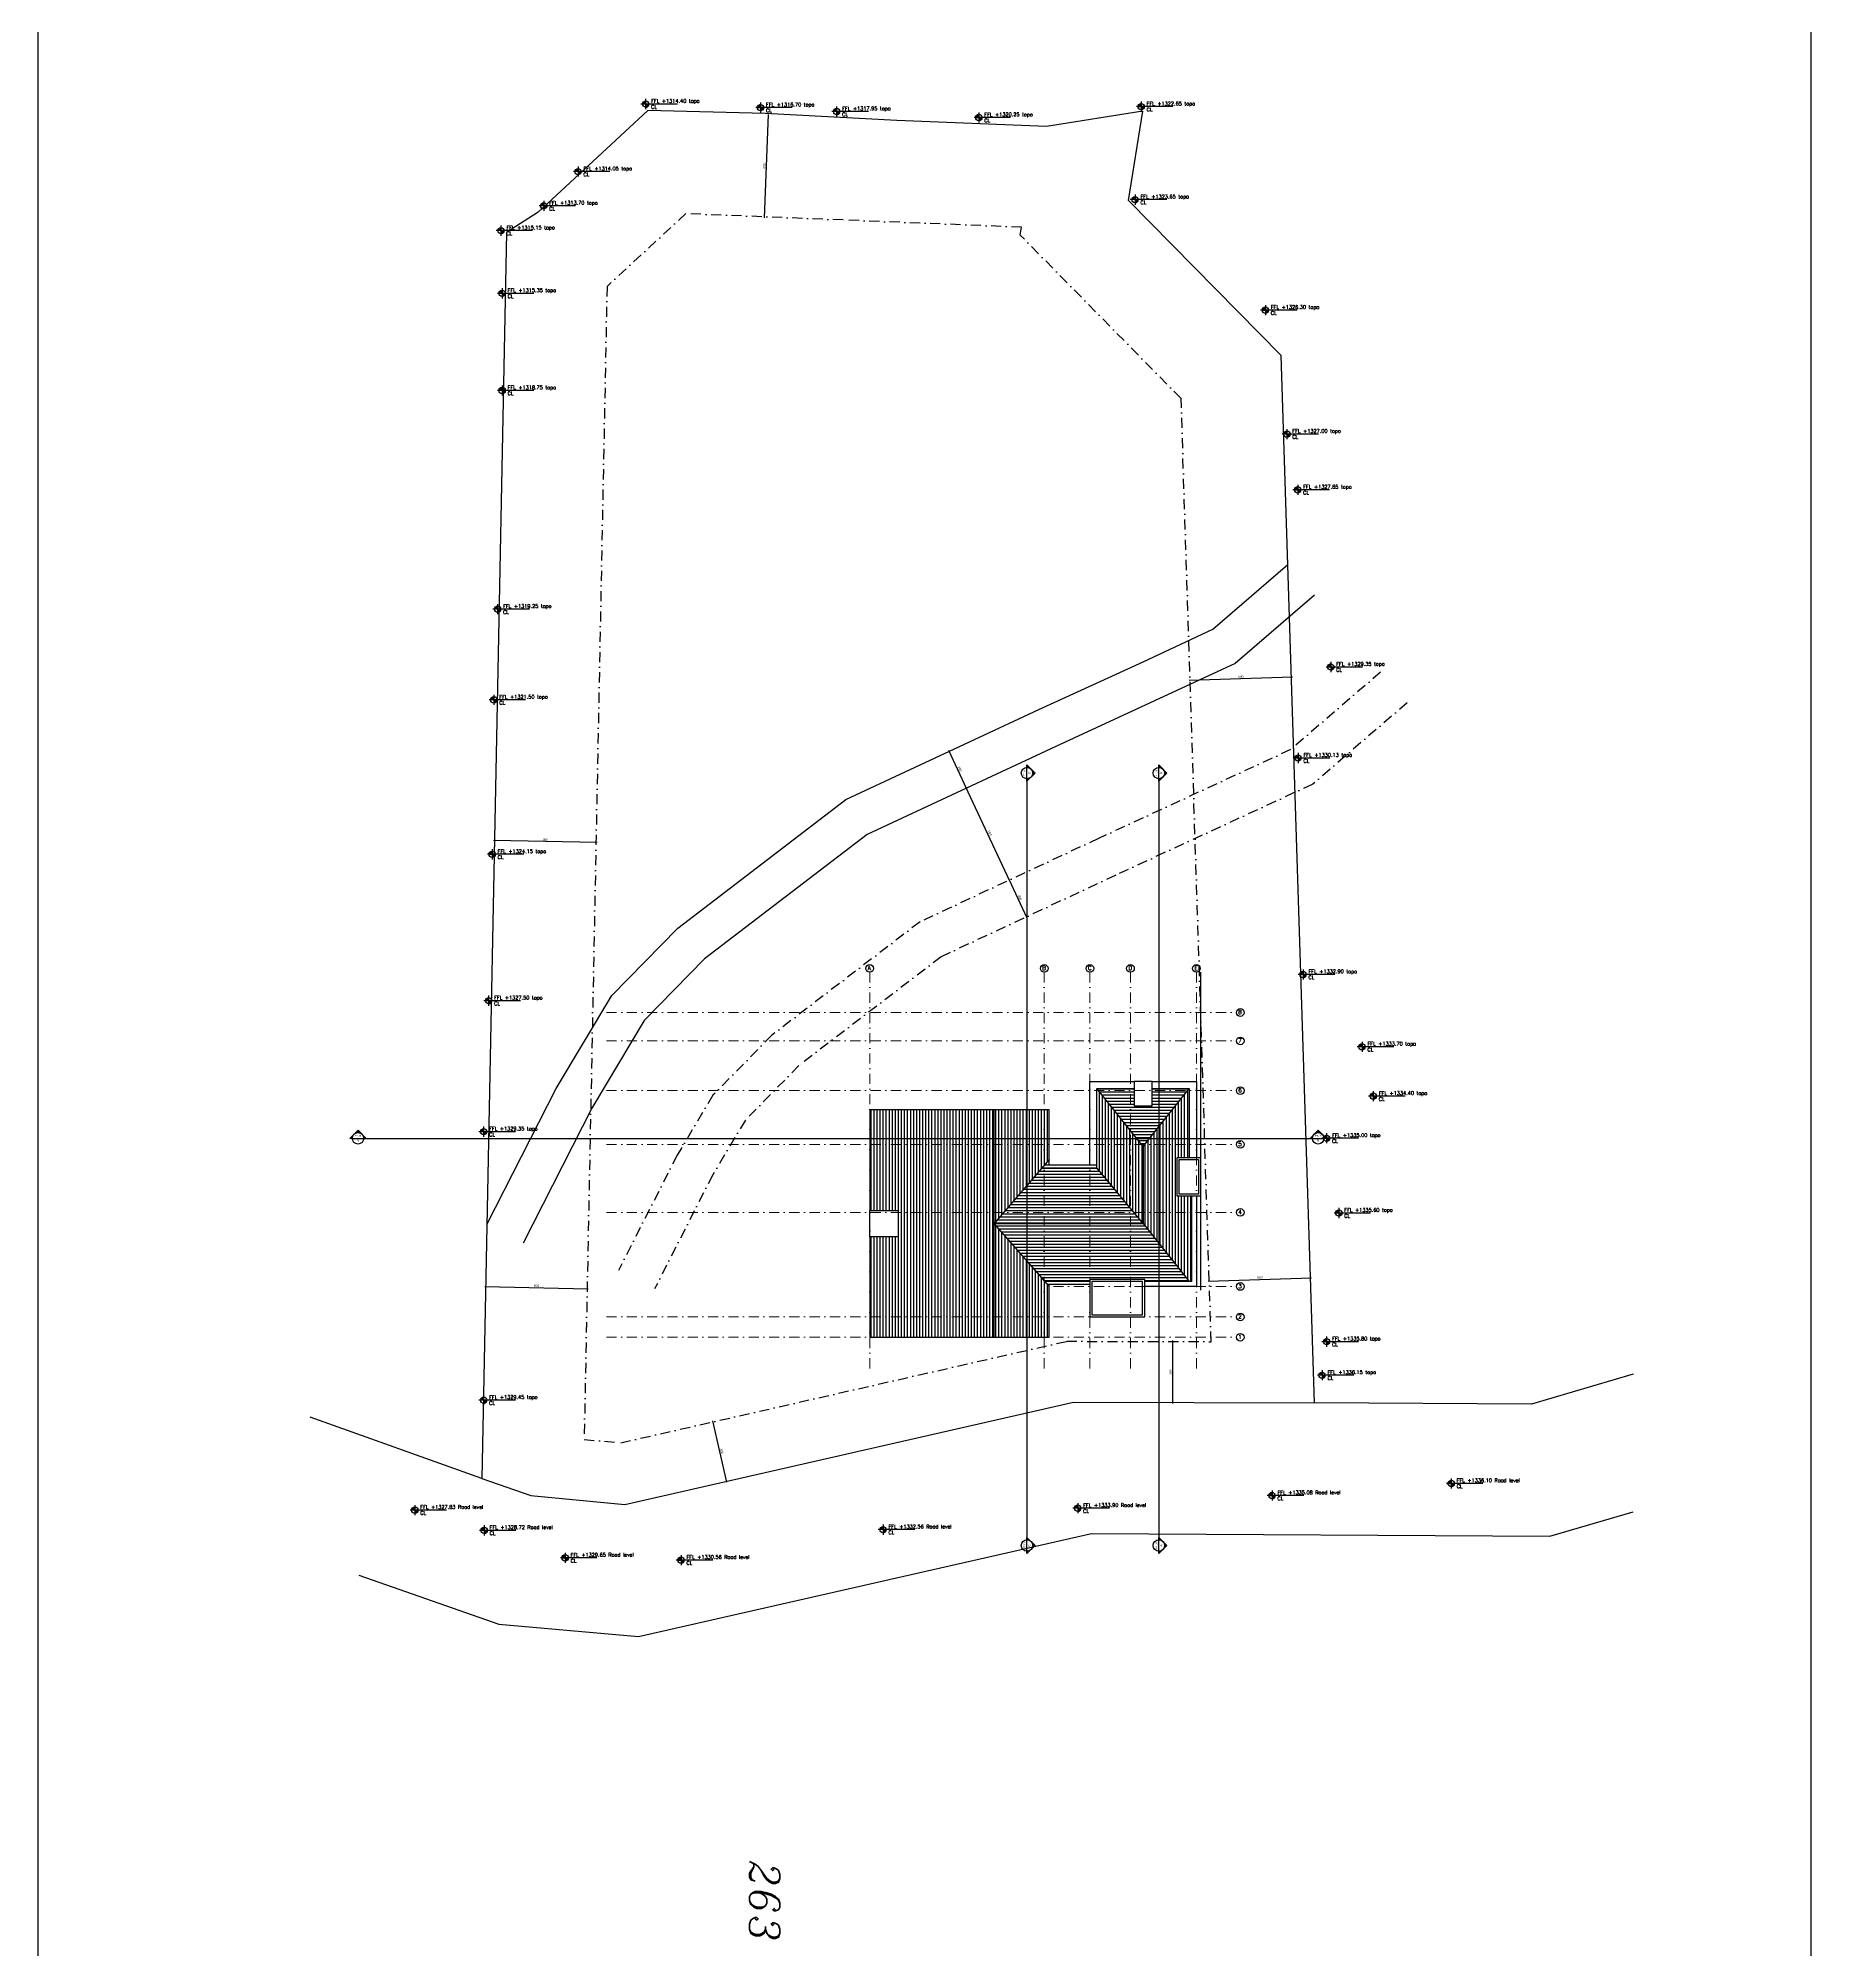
# Model space of a CAD drawing. Header units: centimetres. Extents: x 96271 to 179142, y 9855 to 112216.
# Drawn here: x 134779 to 143514, y 38157 to 47576 of the extents above; entities that cross this region are included whole.
import ezdxf
from ezdxf.enums import TextEntityAlignment as Align

# ---------------------------------------------------------------- set-up
doc = ezdxf.new("R2010")
doc.units = ezdxf.units.CM
doc.header["$LTSCALE"] = 100
doc.header["$MEASUREMENT"] = 0
doc.header["$PDSIZE"] = 0.2
doc.linetypes.add('DASHDOT', pattern=[1, 0.5, -0.25, 0, -0.25])
doc.linetypes.add('DASHDOT2', pattern=[12.7, 6.35, -3.175, 0, -3.175])
doc.layers.get('0').update_dxf_attribs({"linetype": 'CONTINUOUS'})
doc.layers.get('DEFPOINTS').update_dxf_attribs({"linetype": 'CONTINUOUS'})
for name, color, linetype in [('A-Dim', 2, 'CONTINUOUS'), ('A-Otln-Lot Limit', 4, 'CONTINUOUS'), ('A-Setback', 3, 'DASHDOT'), ('A-Wall-Prht', 2, 'CONTINUOUS'), ('HACTH', 8, 'CONTINUOUS'), ('NUMEROPARCELLE', 7, 'CONTINUOUS'), ('plan-elevation level', 7, 'CONTINUOUS'), ('S-AXIS-ANOT', 1, 'DASHDOT')]:
    doc.layers.add(name, color=color, linetype=linetype)
for name, color, linetype, lineweight in [('A-Sect-Iden', 191, 'CONTINUOUS', 25), ('cadre', 7, 'CONTINUOUS', 0), ('S-AXIS-GRID', 1, 'DASHDOT2', 9)]:
    doc.layers.add(name, color=color, linetype=linetype, lineweight=lineweight)
doc.styles.add('I', font='ITALICC.SHX')
doc.styles.add('ROMAND', font='romand.shx', dxfattribs={"height": 10})
doc.styles.add('ROMANS', font='romans.shx')
doc.styles.get("Standard").update_dxf_attribs({"font": 'arial.ttf'})
doc.styles.add('style', font='italicc.shx', dxfattribs={"height": 2})
doc.dimstyles.new('1-50', dxfattribs={"dimtxt": 11.25, "dimasz": 5, "dimexe": 5, "dimexo": 5, "dimgap": 5, "dimtad": 1, "dimdec": 1, "dimrnd": 0.5, "dimzin": 12, "dimdsep": 46, "dimtxsty": 'Standard', "dimblk": 'ARCHTICK', "dimcen": 0.09, "dimdle": 5, "dimadec": 0, "dimazin": 3, "dimtfac": 1, "dimtdec": 1, "dimtix": 1, "dimtofl": 0, "dimtmove": 1, "dimatfit": 3, "dimfxl": 5, "dimtolj": 1, "dimtzin": 0, "dimarcsym": 0})
pattern_1 = [(90, (894916.29, -703049.082), (14.2875, 7.14375), [0, -14.2875])]

# ---------------------------------------------------------------- blocks, each defined once
blk = doc.blocks.new('A$C5EE75B5F')
at = {"layer": 'cadre', "style": 'I', "flags": 4}
blk.add_attdef('NORD', text='', height=0.27, rotation=272.48913, dxfattribs=at).set_placement((17.235, 54.422), align=Align.MIDDLE)
blk.add_attdef('NORD', text='', height=0.27, rotation=272.48913, dxfattribs=at).set_placement((17.235, 54.422), align=Align.MIDDLE)
at = {"layer": 'NUMEROPARCELLE', "style": 'style'}
blk.add_text('263', height=1.5, rotation=0.12541, dxfattribs=at).set_placement((10.989, 23.654, 1345.562))
blk = doc.blocks.new('_ArchTick')
at = {"color": 0, "linetype": 'ByBlock', "const_width": 0.15}
blk.add_lwpolyline([(-0.5, -0.5), (0.5, 0.5)], dxfattribs=at)
blk = doc.blocks.new('*D254')
at = {"layer": 'A-Dim', "color": 0, "lineweight": -2, "transparency": 16777216}
blk.add_line((140960, 44427.6), (140450.2, 44411.3), dxfattribs=at)
at = {"layer": 'DEFPOINTS', "color": 0, "transparency": 16777216}
for p in [(140455.2, 44411.5), (140455.2, 44411.5), (140955, 44427.4)]:
    blk.add_point(p, dxfattribs=at)
at = {"layer": 'A-Dim', "color": 0, "lineweight": -2, "transparency": 16777216, "xscale": 5, "yscale": 5, "zscale": 5}
for p, rotation in [((140455.2, 44411.5), 181.8247667080843), ((140955, 44427.4), 1.82476670808426)]:
    blk.add_blockref('_ArchTick', p, dxfattribs=dict(at, rotation=rotation))
at = {"layer": 'A-Dim', "color": 0, "transparency": 16777216, "insert": (140704.7, 44430.2), "char_height": 11.25, "attachment_point": 5, "rotation": 1.82477}
blk.add_mtext('\\A1;500', dxfattribs=at)
blk = doc.blocks.new('*D255')
at = {"layer": 'A-Dim', "color": 0, "lineweight": -2, "transparency": 16777216}
blk.add_line((138357.6, 46691.1), (138378.2, 47200.7), dxfattribs=at)
at = {"layer": 'DEFPOINTS', "color": 0, "transparency": 16777216}
for p in [(138378, 47195.7), (138378, 47195.7), (138357.8, 46696.1)]:
    blk.add_point(p, dxfattribs=at)
at = {"layer": 'A-Dim', "color": 0, "lineweight": -2, "transparency": 16777216, "xscale": 5, "yscale": 5, "zscale": 5}
for p, rotation in [((138378, 47195.7), 87.68960325935218), ((138357.8, 46696.1), 267.6896032593522)]:
    blk.add_blockref('_ArchTick', p, dxfattribs=dict(at, rotation=rotation))
at = {"layer": 'A-Dim', "color": 0, "transparency": 16777216, "insert": (138357.2, 46946.3), "char_height": 11.25, "attachment_point": 5, "rotation": 87.6896}
blk.add_mtext('\\A1;500', dxfattribs=at)
blk = doc.blocks.new('*D256')
at = {"layer": 'A-Dim', "color": 0, "lineweight": -2, "transparency": 16777216}
blk.add_line((137532.8, 43612.5), (137022.9, 43622.6), dxfattribs=at)
at = {"layer": 'DEFPOINTS', "color": 0, "transparency": 16777216}
for p in [(137027.9, 43622.5), (137027.9, 43622.5), (137527.8, 43612.6)]:
    blk.add_point(p, dxfattribs=at)
at = {"layer": 'A-Dim', "color": 0, "lineweight": -2, "transparency": 16777216, "xscale": 5, "yscale": 5, "zscale": 5}
for p, rotation in [((137027.9, 43622.5), 178.8657729167716), ((137527.8, 43612.6), 358.8657729167717)]:
    blk.add_blockref('_ArchTick', p, dxfattribs=dict(at, rotation=rotation))
at = {"layer": 'A-Dim', "color": 0, "transparency": 16777216, "insert": (137278.1, 43628.3), "char_height": 11.25, "attachment_point": 5, "rotation": 358.86577}
blk.add_mtext('\\A1;500', dxfattribs=at)
blk = doc.blocks.new('*D257')
at = {"layer": 'A-Dim', "color": 0, "lineweight": -2, "transparency": 16777216}
blk.add_line((140544.5, 41451), (141054.3, 41467.2), dxfattribs=at)
at = {"layer": 'DEFPOINTS', "color": 0, "transparency": 16777216}
for p in [(141049.3, 41467.1), (140552.6, 41353.4), (141052.4, 41369.3)]:
    blk.add_point(p, dxfattribs=at)
at = {"layer": 'A-Dim', "color": 0, "lineweight": -2, "transparency": 16777216, "xscale": 5, "yscale": 5, "zscale": 5}
for p, rotation in [((140549.5, 41451.2), 181.8247667080837), ((141049.3, 41467.1), 1.8247667080837)]:
    blk.add_blockref('_ArchTick', p, dxfattribs=dict(at, rotation=rotation))
at = {"layer": 'A-Dim', "color": 0, "transparency": 16777216, "insert": (140799.1, 41469.9), "char_height": 11.25, "attachment_point": 5, "rotation": 1.82477}
blk.add_mtext('\\A1;500', dxfattribs=at)
blk = doc.blocks.new('CL-FFL-PLAN')
at = {"layer": 'plan-elevation level'}
h = blk.add_hatch(dxfattribs=at)
h.set_pattern_fill('DOTS', color=232, scale=9, angle=90, style=0)
h.set_pattern_definition(pattern_1)
h.paths.add_polyline_path([(-1229, 207), (-1229, 50), (-1385, 50, -0.414214)])
h = blk.add_hatch(dxfattribs=at)
h.set_pattern_fill('DOTS', color=232, scale=9, angle=90, style=0)
h.set_pattern_definition(pattern_1)
h.paths.add_polyline_path([(-1229, 50), (-1072, 50, -0.414214), (-1229, -106)])
at = {"layer": 'plan-elevation level', "color": 7, "ltscale": 111}
for p, q in [((337, 50), (-1463, 50)), ((-1229, 301), (-1229, -200))]:
    blk.add_line(p, q, dxfattribs=at)
blk.add_circle((-1229, 50), 156, dxfattribs=at)
at = {"layer": 'plan-elevation level', "color": 111, "ltscale": 111, "style": 'ROMAND'}
for s, p in [('CL', (-960, -180)), ('FFL', (-960, 110))]:
    blk.add_text(s, height=180, dxfattribs=at).set_placement(p)
for tag, p in [('FFL', (-424, 113)), ('CL', (-417, -180))]:
    blk.add_attdef(tag, p, '', height=180, dxfattribs=at)
blk = doc.blocks.new('*D242')
at = {"layer": 'A-Dim', "color": 0, "lineweight": -2, "transparency": 16777216}
blk.add_line((137489.3, 41412.9), (136979.4, 41423), dxfattribs=at)
at = {"layer": 'DEFPOINTS', "color": 0, "transparency": 16777216}
for p in [(136984.4, 41422.9), (136984.4, 41422.9), (137484.3, 41413)]:
    blk.add_point(p, dxfattribs=at)
at = {"layer": 'A-Dim', "color": 0, "lineweight": -2, "transparency": 16777216, "xscale": 5, "yscale": 5, "zscale": 5}
for p, rotation in [((136984.4, 41422.9), 178.8657729167716), ((137484.3, 41413), 358.8657729167717)]:
    blk.add_blockref('_ArchTick', p, dxfattribs=dict(at, rotation=rotation))
at = {"layer": 'A-Dim', "color": 0, "transparency": 16777216, "insert": (137234.6, 41428.7), "char_height": 11.25, "attachment_point": 5, "rotation": 358.86577}
blk.add_mtext('\\A1;500', dxfattribs=at)
blk = doc.blocks.new('*D243')
at = {"layer": 'A-Dim', "color": 0, "lineweight": -2, "transparency": 16777216}
blk.add_line((139566.7, 43423.3), (139350.9, 43885.4), dxfattribs=at)
at = {"layer": 'DEFPOINTS', "color": 0, "transparency": 16777216}
for p in [(139353, 43880.9), (139353, 43880.9), (139564.5, 43427.8)]:
    blk.add_point(p, dxfattribs=at)
at = {"layer": 'A-Dim', "color": 0, "lineweight": -2, "transparency": 16777216, "xscale": 5, "yscale": 5, "zscale": 5}
for p, rotation in [((139353, 43880.9), 115.0284238171869), ((139564.5, 43427.8), 295.0284238171869)]:
    blk.add_blockref('_ArchTick', p, dxfattribs=dict(at, rotation=rotation))
at = {"layer": 'A-Dim', "color": 0, "transparency": 16777216, "insert": (139468.5, 43658.9), "char_height": 11.25, "attachment_point": 5, "rotation": 295.02842}
blk.add_mtext('\\A1;500', dxfattribs=at)
blk = doc.blocks.new('*D244')
at = {"layer": 'A-Dim', "color": 0, "lineweight": -2, "transparency": 16777216}
blk.add_line((139355.1, 43876.4), (139266.3, 44066.6), dxfattribs=at)
at = {"layer": 'DEFPOINTS', "color": 0, "transparency": 16777216}
for p in [(139268.4, 44062.1), (139268.4, 44062.1), (139353, 43880.9)]:
    blk.add_point(p, dxfattribs=at)
at = {"layer": 'A-Dim', "color": 0, "lineweight": -2, "transparency": 16777216, "xscale": 5, "yscale": 5, "zscale": 5}
for p, rotation in [((139268.4, 44062.1), 115.0284238095466), ((139353, 43880.9), 295.0284238095466)]:
    blk.add_blockref('_ArchTick', p, dxfattribs=dict(at, rotation=rotation))
at = {"layer": 'A-Dim', "color": 0, "transparency": 16777216, "insert": (139320.4, 43976), "char_height": 11.25, "attachment_point": 5, "rotation": 295.02842}
blk.add_mtext('\\A1;200', dxfattribs=at)
blk = doc.blocks.new('*D245')
at = {"layer": 'A-Dim', "color": 0, "lineweight": -2, "transparency": 16777216}
blk.add_line((140368.9, 41158.9), (140368.9, 40848.9), dxfattribs=at)
at = {"layer": 'DEFPOINTS', "color": 0, "transparency": 16777216}
for p in [(140368.9, 41153.9), (140368.9, 40853.9), (140368.9, 40853.9)]:
    blk.add_point(p, dxfattribs=at)
at = {"layer": 'A-Dim', "color": 0, "lineweight": -2, "transparency": 16777216, "xscale": 5, "yscale": 5, "zscale": 5}
for p, rotation in [((140368.9, 41153.9), 90), ((140368.9, 40853.9), 270)]:
    blk.add_blockref('_ArchTick', p, dxfattribs=dict(at, rotation=rotation))
at = {"layer": 'A-Dim', "color": 0, "transparency": 16777216, "insert": (140358.2, 41003.9), "char_height": 11.25, "attachment_point": 5, "rotation": 90}
blk.add_mtext('\\A1;300', dxfattribs=at)
blk = doc.blocks.new('*D246')
at = {"layer": 'A-Dim', "color": 0, "lineweight": -2, "transparency": 16777216}
blk.add_line((138102.2, 40763), (138171.1, 40460.7), dxfattribs=at)
at = {"layer": 'DEFPOINTS', "color": 0, "transparency": 16777216}
for p in [(138103.4, 40758.1), (138170, 40465.6), (138170, 40465.6)]:
    blk.add_point(p, dxfattribs=at)
at = {"layer": 'A-Dim', "color": 0, "lineweight": -2, "transparency": 16777216, "xscale": 5, "yscale": 5, "zscale": 5}
for p, rotation in [((138103.4, 40758.1), 102.8290725443541), ((138170, 40465.6), 282.8290725443541)]:
    blk.add_blockref('_ArchTick', p, dxfattribs=dict(at, rotation=rotation))
at = {"layer": 'A-Dim', "color": 0, "transparency": 16777216, "insert": (138147.1, 40614.2), "char_height": 11.25, "attachment_point": 5, "rotation": 282.82907}
blk.add_mtext('\\A1;300', dxfattribs=at)
blk = doc.blocks.new('Anno_Section_A2')
blk.add_line((2.5, 0), (-2.5, 0))
blk.add_circle((0, 0), 2.5)
at = {"style": 'ROMANS'}
blk.add_attdef('NUMBER', text='', height=1, dxfattribs=at).set_placement((0, 0.5), align=Align.CENTER)
blk.add_attdef('SHEET', text='', height=0.75, dxfattribs=at).set_placement((0, -0.5), align=Align.TOP_CENTER)
blk = doc.blocks.new('Anno_Arrow_A2')
h = blk.add_hatch(color=256)
h.paths.add_polyline_path([(-1.77, 1.77), (-3.54, 0), (-2.5, 0, -0.198912)])
h.paths.add_polyline_path([(0, 3.54), (-1.77, 1.77, -0.414214), (1.77, 1.77)])
h.paths.add_polyline_path([(2.37, 1.16), (2.25, 1.1, -0.114349), (2.5, 0), (3.54, 0)])
h.paths.add_polyline_path([(1.77, 1.77, -0.082683), (2.25, 1.1), (2.37, 1.16)])
blk.add_lwpolyline([(-2.5, 0), (-3.54, 0), (0, 3.54), (3.54, 0), (2.5, 0)])
blk = doc.blocks.new('*D247')
at = {"layer": 'A-Dim', "color": 0, "lineweight": -2, "transparency": 16777216}
blk.add_line((139562.4, 43432.4), (139651.3, 43242.1), dxfattribs=at)
at = {"layer": 'DEFPOINTS', "color": 0, "transparency": 16777216}
for p in [(139564.5, 43427.8), (139649.2, 43246.6), (139649.2, 43246.6)]:
    blk.add_point(p, dxfattribs=at)
at = {"layer": 'A-Dim', "color": 0, "lineweight": -2, "transparency": 16777216, "xscale": 5, "yscale": 5, "zscale": 5}
for p, rotation in [((139564.5, 43427.8), 115.028423817187), ((139649.2, 43246.6), 295.028423817187)]:
    blk.add_blockref('_ArchTick', p, dxfattribs=dict(at, rotation=rotation))
at = {"layer": 'A-Dim', "color": 0, "transparency": 16777216, "insert": (139616.6, 43341.8), "char_height": 11.25, "attachment_point": 5, "rotation": 295.02842}
blk.add_mtext('\\A1;200', dxfattribs=at)

msp = doc.modelspace()

# ---------------------------------------------------------------- hatches: boundary and pattern name
at = {"layer": 'HACTH'}
h = msp.add_hatch(dxfattribs=at)
h.set_pattern_fill('_USER', color=1, scale=15, angle=270, pattern_type=0)
h.set_pattern_definition([(270, (159598.393, 77124.047), (15, -3e-15), [])])
h.paths.add_polyline_path([(139489.059, 42295.329), (138876.559, 42295.329), (138876.559, 41800.329), (139016.894, 41800.329), (139016.894, 41670.329), (138876.559, 41670.329), (138876.559, 41175.329), (139489.059, 41175.329)])
h.paths.add_polyline_path([(139761.559, 42295.329), (139489.059, 42295.329), (139489.059, 41735.329), (139761.559, 42050.855)])
h.paths.add_polyline_path([(139761.559, 41427.533), (139489.059, 41735.329), (139489.059, 41175.329), (139761.559, 41175.329)])
h.paths.add_polyline_path([(140391.559, 42060.329), (140451.559, 42060.329), (140451.559, 42400.329), (140224.059, 42115.329), (140224.059, 41735.329), (140451.559, 41450.329), (140461.559, 41450.329), (140461.559, 41870.329), (140391.559, 41870.329)])
h.paths.add_polyline_path([(140224.059, 42115.329), (139996.559, 42400.329), (139996.559, 42010.329), (140224.059, 41735.329)])
h = msp.add_hatch(dxfattribs=at)
h.set_pattern_fill('_USER', color=1, scale=15, pattern_type=0)
h.set_pattern_definition([(0, (159598.393, 77124.047), (0, 15), [])])
h.paths.add_polyline_path([(140451.559, 42400.329), (140269.059, 42400.329), (140269.059, 42315.306), (140179.059, 42315.306), (140179.059, 42400.329), (139996.559, 42400.329), (140224.059, 42115.329)])
h.paths.add_polyline_path([(139996.559, 42010.329), (139726.559, 42010.329), (139489.059, 41735.329), (140224.059, 41735.329)])
h.paths.add_polyline_path([(140224.059, 41735.329), (139489.059, 41735.329), (139741.378, 41450.329), (139961.559, 41450.329), (139961.559, 41460.329), (140231.559, 41460.329), (140231.559, 41450.329), (140451.559, 41450.329)])

# ---------------------------------------------------------------- linework, layer by layer
msp.add_lwpolyline([(134779.288, 108490.758), (143513.832, 108490.758), (143513.832, 28763.194), (134779.288, 28763.194)], close=True)
at = {"layer": 'A-Otln-Lot Limit'}
for points in [[(136965.712, 40479.123), (137206.535, 40394.564), (137669.865, 40351.712), (139880.741, 40855.19), (141068.865, 40851.94), (140904.471, 46012.018), (140151.894, 46776.773), (140222.083, 47217.518), (139747.22, 47140.456), (139010.375, 47171.007), (138361.687, 47204.5), (137783.533, 47219.682), (137242.113, 46719.747), (137087.264, 46618.541), (136965.712, 40479.08)], [(136990.416, 41730.376), (137332.339, 42401.262), (137605.16, 42859.262), (137930.306, 43190.211), (138759.66, 43824.578), (139709.858, 44268.237), (140223.586, 44503.277), (140567.126, 44664.487), (140937.177, 44983.113)], [(141067.674, 44831.553), (140676.875, 44495.062), (139793.77, 44086.69), (138863.934, 43652.538), (138063.055, 43039.951), (137764.679, 42736.25), (137507.537, 42304.572), (137168.607, 41639.559)], [(142638.47, 40992.789), (142137.237, 40845.658), (141068.859, 40852.143)], [(136965.712, 40479.123), (136120.052, 40780.833)], [(136358.63, 40003.381), (137049.382, 39760.839), (137736.484, 39700.241), (139969.68, 40208.803), (142228.733, 40195.091), (142638.47, 40315.364)]]:
    msp.add_lwpolyline(points, dxfattribs=at)
at = {"layer": 'A-Sect-Iden'}
for p, q in [((139651.559, 43927.158), (139651.559, 40188.999)), ((140301.559, 43927.158), (140301.559, 40188.999)), ((136383.148, 42155.286), (141114.439, 42155.286)), ((136383.148, 42155.286), (141114.439, 42155.286))]:
    msp.add_line(p, q, dxfattribs=at)
at = {"layer": 'A-Setback'}
msp.add_lwpolyline([(140559.009, 41153.336), (140410.95, 45800.674), (139618.405, 46606.045), (139624.608, 46644.996), (138745.22, 46680.475), (137970.463, 46711.734), (137582.107, 46353.135), (137469.619, 40671.512), (137649.878, 40654.841), (139847.419, 41155.283)], close=True, dxfattribs=at)
for points in [[(141393.919, 44452.654), (140950.164, 44070.567), (140004.469, 43633.251), (139124.62, 43222.439), (138394.927, 42664.302), (138104.345, 42368.535), (137928.014, 42072.517), (137638.607, 41504.673)], [(141524.417, 44301.094), (141059.48, 43900.768), (140088.748, 43451.875), (139228.894, 43050.399), (138527.676, 42514.042), (138263.864, 42245.523), (138103.213, 41975.827), (137816.799, 41413.856)]]:
    msp.add_lwpolyline(points, dxfattribs=at)
at = {"layer": 'A-Wall-Prht'}
for p, q in [((140506.559, 42973.75), (140506.559, 41407.533)), ((140224.059, 42115.329), (139996.559, 42400.329)), ((140224.059, 42115.329), (140451.559, 42400.329)), ((139489.059, 41175.329), (139489.059, 42295.329)), ((140224.059, 42115.329), (140224.059, 41735.329)), ((139761.559, 42050.855), (139489.059, 41735.329)), ((139726.559, 42010.329), (139996.559, 42010.329)), ((139739.514, 42025.329), (139996.559, 42025.329)), ((140224.059, 41735.329), (139996.559, 42010.329)), ((139489.059, 41735.329), (140224.059, 41735.329)), ((139761.559, 41427.533), (139489.059, 41735.329)), ((140224.059, 41735.329), (140451.559, 41450.329)), ((139961.559, 41450.329), (139741.378, 41450.329)), ((139961.559, 41435.329), (139754.658, 41435.329))]:
    msp.add_line(p, q, dxfattribs=at)
for points in [[(139961.559, 42025.329), (139961.559, 42435.329), (140179.059, 42435.329)], [(139996.559, 42010.329), (139996.559, 42400.329), (140179.059, 42400.329)], [(140269.059, 42435.329), (140486.559, 42435.329), (140486.559, 42060.329)], [(140269.059, 42400.329), (140451.559, 42400.329), (140451.559, 42060.329)], [(139489.059, 42295.329), (138876.559, 42295.329), (138876.559, 41800.329)], [(139761.559, 42025.329), (139761.559, 42295.329), (139489.059, 42295.329)], [(140486.559, 41870.329), (140486.559, 41425.329), (140231.559, 41425.329)], [(140461.559, 41870.329), (140461.559, 41450.329), (140231.559, 41450.329)], [(138876.559, 41670.329), (138876.559, 41175.329), (139489.059, 41175.329)], [(139489.059, 41175.329), (139761.559, 41175.329), (139761.559, 41435.329)]]:
    msp.add_lwpolyline(points, dxfattribs=at)
for points in [[(140179.059, 42315.306), (140269.059, 42315.306), (140269.059, 42435.329), (140179.059, 42435.329)], [(140391.559, 42060.329), (140506.559, 42060.329), (140506.559, 41870.329), (140391.559, 41870.329)], [(140401.559, 42050.329), (140496.559, 42050.329), (140496.559, 41880.329), (140401.559, 41880.329)], [(139016.894, 41800.329), (139016.894, 41670.329), (138876.559, 41670.329), (138876.559, 41800.329)], [(139961.559, 41275.329), (140231.559, 41275.329), (140231.559, 41460.329), (139961.559, 41460.329)], [(139971.559, 41285.329), (140221.559, 41285.329), (140221.559, 41450.329), (139971.559, 41450.329)]]:
    msp.add_lwpolyline(points, close=True, dxfattribs=at)
at = {"layer": 'S-AXIS-ANOT', "color": 4, "linetype": 'Continuous'}
for centre in [(138876.559, 42992.719), (138876.559, 42992.719), (139736.559, 42992.719), (139736.559, 42992.719), (139961.559, 42992.719), (139961.559, 42992.719), (140161.559, 42992.719), (140161.559, 42992.719), (140486.559, 42992.719), (140486.559, 42992.719), (140702.364, 42775.329), (140702.364, 42775.329), (140702.364, 42635.329), (140702.364, 42635.329), (140702.364, 42390.329), (140702.364, 42390.329), (140702.364, 42125.329), (140702.364, 42125.329), (140702.364, 41790.329), (140702.364, 41790.329), (140702.364, 41425.329), (140702.364, 41425.329), (140702.364, 41275.329), (140702.364, 41275.329), (140702.364, 41175.329), (140702.364, 41175.329)]:
    msp.add_circle(centre, 18.969, dxfattribs=at)
at = {"layer": 'S-AXIS-GRID', "linetype": 'DASHDOT', "lineweight": 13}
for p, q in [((138876.559, 42973.75), (138876.559, 41018.716)), ((138876.559, 42973.75), (138876.559, 41018.716)), ((139736.559, 42973.75), (139736.559, 41018.716)), ((139736.559, 42973.75), (139736.559, 41018.716)), ((139961.559, 42973.75), (139961.559, 41018.716)), ((139961.559, 42973.75), (139961.559, 41018.716)), ((140161.559, 42973.75), (140161.559, 41018.716)), ((140161.559, 42973.75), (140161.559, 41018.716)), ((140486.559, 42973.75), (140486.559, 41018.716)), ((140486.559, 42973.75), (140486.559, 41018.716)), ((137579.594, 42775.329), (140683.395, 42775.329)), ((137579.594, 42775.329), (140683.395, 42775.329)), ((137579.594, 42635.329), (140683.395, 42635.329)), ((137579.594, 42635.329), (140683.395, 42635.329)), ((137579.594, 42390.329), (140683.395, 42390.329)), ((137579.594, 42390.329), (140683.395, 42390.329)), ((137579.594, 42125.329), (140683.395, 42125.329)), ((137579.594, 42125.329), (140683.395, 42125.329)), ((137579.594, 41790.329), (140683.395, 41790.329)), ((137579.594, 41790.329), (140683.395, 41790.329)), ((139781.559, 41425.329), (140683.395, 41425.329)), ((139781.559, 41425.329), (140683.395, 41425.329)), ((137579.594, 41275.329), (140683.395, 41275.329)), ((137579.594, 41275.329), (140683.395, 41275.329)), ((137579.594, 41175.329), (140683.395, 41175.329)), ((137579.594, 41175.329), (140683.395, 41175.329))]:
    msp.add_line(p, q, dxfattribs=at)

# ---------------------------------------------------------------- block references
at = {"xscale": 100, "yscale": 100, "zscale": 100, "rotation": 270.0000000000001}
msp.add_blockref('A$C5EE75B5F', (135918.237, 39697.375, -134556.2), dxfattribs=at)
at = {"layer": 'A-Sect-Iden', "xscale": 11.25, "yscale": 11.25, "zscale": 11.25, "rotation": 270}
for p in [(139651.559, 43955.283), (140301.559, 43955.283), (139651.559, 40149.225), (140301.559, 40149.225)]:
    msp.add_blockref('Anno_Arrow_A2', p, dxfattribs=at)
at = {"layer": 'A-Sect-Iden'}
ref = msp.add_blockref('Anno_Section_A2', (139651.559, 43955.283), dxfattribs=dict(at, xscale=11.24999999999999, yscale=11.24999999999999, zscale=11.24999999999999, rotation=270))
ref.add_attrib('NUMBER', 'C', dxfattribs={"layer": '0', "height": 11.25, "rotation": 90}).set_placement((139668.434, 43955.283), align=Align.CENTER)
ref.add_attrib('SHEET', 'PT-11', dxfattribs={"layer": '0', "height": 8.4375, "rotation": 90}).set_placement((139635.189, 43955.024), align=Align.TOP_CENTER)
ref = msp.add_blockref('Anno_Section_A2', (140301.559, 43955.283), dxfattribs=dict(at, xscale=11.24999999999999, yscale=11.24999999999999, zscale=11.24999999999999, rotation=270))
ref.add_attrib('NUMBER', 'A', dxfattribs={"layer": '0', "height": 11.25, "rotation": 90}).set_placement((140318.434, 43955.283), align=Align.CENTER)
ref.add_attrib('SHEET', 'PT-09', dxfattribs={"layer": '0', "height": 8.4375, "rotation": 90}).set_placement((140285.189, 43955.024), align=Align.TOP_CENTER)
at = {"layer": 'A-Sect-Iden', "xscale": 11.25, "yscale": 11.25, "zscale": 11.25}
for p in [(136355.023, 42155.286), (141086.314, 42155.286)]:
    msp.add_blockref('Anno_Arrow_A2', p, dxfattribs=at)
at = {"layer": 'A-Sect-Iden'}
ref = msp.add_blockref('Anno_Section_A2', (136355.023, 42155.286), dxfattribs=dict(at, xscale=11.24999999999999, yscale=11.24999999999999, zscale=11.24999999999999, rotation=180))
ref.add_attrib('NUMBER', 'B', dxfattribs={"layer": '0', "height": 11.25}).set_placement((136355.023, 42138.411), align=Align.CENTER)
ref.add_attrib('SHEET', 'PT-10', dxfattribs={"layer": '0', "height": 8.4375}).set_placement((136354.764, 42171.657), align=Align.TOP_CENTER)
ref = msp.add_blockref('Anno_Section_A2', (141086.314, 42155.286), dxfattribs=dict(at, xscale=11.24999999999999, yscale=11.24999999999999, zscale=11.24999999999999, rotation=180))
ref.add_attrib('NUMBER', 'B', dxfattribs={"layer": '0', "height": 11.25}).set_placement((141086.314, 42138.411), align=Align.CENTER)
ref.add_attrib('SHEET', 'PT-10', dxfattribs={"layer": '0', "height": 8.4375}).set_placement((141086.055, 42171.657), align=Align.TOP_CENTER)
ref = msp.add_blockref('Anno_Section_A2', (139651.559, 40149.225), dxfattribs=dict(at, xscale=11.24999999999999, yscale=11.24999999999999, zscale=11.24999999999999, rotation=270))
ref.add_attrib('NUMBER', 'C', dxfattribs={"layer": '0', "height": 11.25, "rotation": 90}).set_placement((139668.434, 40149.225), align=Align.CENTER)
ref.add_attrib('SHEET', 'PT-11', dxfattribs={"layer": '0', "height": 8.4375, "rotation": 90}).set_placement((139635.189, 40148.966), align=Align.TOP_CENTER)
ref = msp.add_blockref('Anno_Section_A2', (140301.559, 40149.225), dxfattribs=dict(at, xscale=11.24999999999999, yscale=11.24999999999999, zscale=11.24999999999999, rotation=270))
ref.add_attrib('NUMBER', 'A', dxfattribs={"layer": '0', "height": 11.25, "rotation": 90}).set_placement((140318.434, 40149.225), align=Align.CENTER)
ref.add_attrib('SHEET', 'PT-09', dxfattribs={"layer": '0', "height": 8.4375, "rotation": 90}).set_placement((140285.189, 40148.966), align=Align.TOP_CENTER)
at = {"layer": 'plan-elevation level'}
ref = msp.add_blockref('CL-FFL-PLAN', (137895.131, 47246.946), dxfattribs=dict(at, xscale=0.09982510700227937, yscale=0.09982510700227937, zscale=0.09982510700227937))
ref.add_attrib('FFL', '+1314.40 topo', (137852.808, 47258.178), dxfattribs={"layer": '0', "color": 111, "ltscale": 111, "height": 17.96852, "style": 'ROMAND'})
ref = msp.add_blockref('CL-FFL-PLAN', (138461.056, 47229.308), dxfattribs=dict(at, xscale=0.09982510700227937, yscale=0.09982510700227937, zscale=0.09982510700227937))
ref.add_attrib('FFL', '+1316.70 topo', (138418.733, 47240.541), dxfattribs={"layer": '0', "color": 111, "ltscale": 111, "height": 17.96852, "style": 'ROMAND'})
ref = msp.add_blockref('CL-FFL-PLAN', (138836.429, 47209.833), dxfattribs=dict(at, xscale=0.09982510700227937, yscale=0.09982510700227937, zscale=0.09982510700227937))
ref.add_attrib('FFL', '+1317.95 topo', (138794.106, 47221.066), dxfattribs={"layer": '0', "color": 111, "ltscale": 111, "height": 17.96852, "style": 'ROMAND'})
ref = msp.add_blockref('CL-FFL-PLAN', (139537.152, 47180.164), dxfattribs=dict(at, xscale=0.09982510700227937, yscale=0.09982510700227937, zscale=0.09982510700227937))
ref.add_attrib('FFL', '+1320.25 topo', (139494.829, 47191.397), dxfattribs={"layer": '0', "color": 111, "ltscale": 111, "height": 17.96852, "style": 'ROMAND'})
ref = msp.add_blockref('CL-FFL-PLAN', (140336.69, 47233.919), dxfattribs=dict(at, xscale=0.09982510700227937, yscale=0.09982510700227937, zscale=0.09982510700227937))
ref.add_attrib('FFL', '+1322.65 topo', (140294.368, 47245.152), dxfattribs={"layer": '0', "color": 111, "ltscale": 111, "height": 17.96852, "style": 'ROMAND'})
ref = msp.add_blockref('CL-FFL-PLAN', (137562.189, 46914.004), dxfattribs=dict(at, xscale=0.09982510700227937, yscale=0.09982510700227937, zscale=0.09982510700227937))
ref.add_attrib('FFL', '+1314.05 topo', (137519.866, 46925.236), dxfattribs={"layer": '0', "color": 111, "ltscale": 111, "height": 17.96852, "style": 'ROMAND'})
ref = msp.add_blockref('CL-FFL-PLAN', (137393.091, 46744.906), dxfattribs=dict(at, xscale=0.09982510700227937, yscale=0.09982510700227937, zscale=0.09982510700227937))
ref.add_attrib('FFL', '+1313.70 topo', (137350.768, 46756.139), dxfattribs={"layer": '0', "color": 111, "ltscale": 111, "height": 17.96852, "style": 'ROMAND'})
ref = msp.add_blockref('CL-FFL-PLAN', (140306.696, 46775.771), dxfattribs=dict(at, xscale=0.09982510700227937, yscale=0.09982510700227937, zscale=0.09982510700227937))
ref.add_attrib('FFL', '+1323.65 topo', (140264.373, 46787.003), dxfattribs={"layer": '0', "color": 111, "ltscale": 111, "height": 17.96852, "style": 'ROMAND'})
ref = msp.add_blockref('CL-FFL-PLAN', (137182.038, 46623.054), dxfattribs=dict(at, xscale=0.09982510700227937, yscale=0.09982510700227937, zscale=0.09982510700227937))
ref.add_attrib('FFL', '+1315.15 topo', (137139.715, 46634.287), dxfattribs={"layer": '0', "color": 111, "ltscale": 111, "height": 17.96852, "style": 'ROMAND'})
ref = msp.add_blockref('CL-FFL-PLAN', (137187.863, 46314.049), dxfattribs=dict(at, xscale=0.09982510700227937, yscale=0.09982510700227937, zscale=0.09982510700227937))
ref.add_attrib('FFL', '+1315.35 topo', (137145.54, 46325.281), dxfattribs={"layer": '0', "color": 111, "ltscale": 111, "height": 17.96852, "style": 'ROMAND'})
ref = msp.add_blockref('CL-FFL-PLAN', (140948.878, 46231.162), dxfattribs=dict(at, xscale=0.09982510700227937, yscale=0.09982510700227937, zscale=0.09982510700227937))
ref.add_attrib('FFL', '+1326.30 topo', (140906.555, 46242.394), dxfattribs={"layer": '0', "color": 111, "ltscale": 111, "height": 17.96852, "style": 'ROMAND'})
ref = msp.add_blockref('CL-FFL-PLAN', (137187.863, 45835.202), dxfattribs=dict(at, xscale=0.09982510700227937, yscale=0.09982510700227937, zscale=0.09982510700227937))
ref.add_attrib('FFL', '+1318.75 topo', (137145.54, 45846.435), dxfattribs={"layer": '0', "color": 111, "ltscale": 111, "height": 17.96852, "style": 'ROMAND'})
ref = msp.add_blockref('CL-FFL-PLAN', (141055.104, 45620.434), dxfattribs=dict(at, xscale=0.09982510700227937, yscale=0.09982510700227937, zscale=0.09982510700227937))
ref.add_attrib('FFL', '+1327.00 topo', (141012.781, 45631.667), dxfattribs={"layer": '0', "color": 111, "ltscale": 111, "height": 17.96852, "style": 'ROMAND'})
ref = msp.add_blockref('CL-FFL-PLAN', (141108.423, 45345.792), dxfattribs=dict(at, xscale=0.09982510700227937, yscale=0.09982510700227937, zscale=0.09982510700227937))
ref.add_attrib('FFL', '+1327.65 topo', (141066.1, 45357.025), dxfattribs={"layer": '0', "color": 111, "ltscale": 111, "height": 17.96852, "style": 'ROMAND'})
ref = msp.add_blockref('CL-FFL-PLAN', (137165.679, 44757.617, -134556.2), dxfattribs=dict(at, xscale=0.09982510700227937, yscale=0.09982510700227937, zscale=0.09982510700227937))
ref.add_attrib('FFL', '+1319.25 topo', (137123.356, 44768.85, -134556.2), dxfattribs={"layer": '0', "color": 111, "ltscale": 111, "height": 17.96852, "style": 'ROMAND'})
ref = msp.add_blockref('CL-FFL-PLAN', (141271.176, 44472.812), dxfattribs=dict(at, xscale=0.09982510700227937, yscale=0.09982510700227937, zscale=0.09982510700227937))
ref.add_attrib('FFL', '+1329.35 topo', (141228.853, 44484.045), dxfattribs={"layer": '0', "color": 111, "ltscale": 111, "height": 17.96852, "style": 'ROMAND'})
ref = msp.add_blockref('CL-FFL-PLAN', (137147.054, 44310.692, -134556.2), dxfattribs=dict(at, xscale=0.09982510700227937, yscale=0.09982510700227937, zscale=0.09982510700227937))
ref.add_attrib('FFL', '+1321.50 topo', (137104.731, 44321.924, -134556.2), dxfattribs={"layer": '0', "color": 111, "ltscale": 111, "height": 17.96852, "style": 'ROMAND'})
ref = msp.add_blockref('CL-FFL-PLAN', (141110.101, 44024.401), dxfattribs=dict(at, xscale=0.09982510700227937, yscale=0.09982510700227937, zscale=0.09982510700227937))
ref.add_attrib('FFL', '+1330.13 topo', (141067.778, 44035.634), dxfattribs={"layer": '0', "color": 111, "ltscale": 111, "height": 17.96852, "style": 'ROMAND'})
ref = msp.add_blockref('CL-FFL-PLAN', (137139.044, 43549.801, -134556.2), dxfattribs=dict(at, xscale=0.09982510700227937, yscale=0.09982510700227937, zscale=0.09982510700227937))
ref.add_attrib('FFL', '+1324.15 topo', (137096.721, 43561.034, -134556.2), dxfattribs={"layer": '0', "color": 111, "ltscale": 111, "height": 17.96852, "style": 'ROMAND'})
ref = msp.add_blockref('CL-FFL-PLAN', (141134.701, 42957.533), dxfattribs=dict(at, xscale=0.09982510700227937, yscale=0.09982510700227937, zscale=0.09982510700227937))
ref.add_attrib('FFL', '+1332.90 topo', (141092.379, 42968.766), dxfattribs={"layer": '0', "color": 111, "ltscale": 111, "height": 17.96852, "style": 'ROMAND'})
ref = msp.add_blockref('CL-FFL-PLAN', (137121.493, 42828.475, -134556.2), dxfattribs=dict(at, xscale=0.09982510700227937, yscale=0.09982510700227937, zscale=0.09982510700227937))
ref.add_attrib('FFL', '+1327.50 topo', (137079.171, 42839.708, -134556.2), dxfattribs={"layer": '0', "color": 111, "ltscale": 111, "height": 17.96852, "style": 'ROMAND'})
ref = msp.add_blockref('CL-FFL-PLAN', (141425.261, 42601.258, -134556.2), dxfattribs=dict(at, xscale=0.09982510700227937, yscale=0.09982510700227937, zscale=0.09982510700227937))
ref.add_attrib('FFL', '+1333.70 topo', (141382.938, 42612.491, -134556.2), dxfattribs={"layer": '0', "color": 111, "ltscale": 111, "height": 17.96852, "style": 'ROMAND'})
ref = msp.add_blockref('CL-FFL-PLAN', (141480.919, 42357.866), dxfattribs=dict(at, xscale=0.09982510700227937, yscale=0.09982510700227937, zscale=0.09982510700227937))
ref.add_attrib('FFL', '+1334.40 topo', (141438.596, 42369.099), dxfattribs={"layer": '0', "color": 111, "ltscale": 111, "height": 17.96852, "style": 'ROMAND'})
ref = msp.add_blockref('CL-FFL-PLAN', (137096.852, 42182.978), dxfattribs=dict(at, xscale=0.09982510700227937, yscale=0.09982510700227937, zscale=0.09982510700227937))
ref.add_attrib('FFL', '+1329.35 topo', (137054.529, 42194.211), dxfattribs={"layer": '0', "color": 111, "ltscale": 111, "height": 17.96852, "style": 'ROMAND'})
ref = msp.add_blockref('CL-FFL-PLAN', (141250.834, 42150.683), dxfattribs=dict(at, xscale=0.09982510700227937, yscale=0.09982510700227937, zscale=0.09982510700227937))
ref.add_attrib('FFL', '+1335.00 topo', (141208.511, 42161.916), dxfattribs={"layer": '0', "color": 111, "ltscale": 111, "height": 17.96852, "style": 'ROMAND'})
ref = msp.add_blockref('CL-FFL-PLAN', (141310.827, 41782.143), dxfattribs=dict(at, xscale=0.09982510700227937, yscale=0.09982510700227937, zscale=0.09982510700227937))
ref.add_attrib('FFL', '+1335.60 topo', (141268.504, 41793.376), dxfattribs={"layer": '0', "color": 111, "ltscale": 111, "height": 17.96852, "style": 'ROMAND'})
ref = msp.add_blockref('CL-FFL-PLAN', (141250.834, 41148.386), dxfattribs=dict(at, xscale=0.09982510700227937, yscale=0.09982510700227937, zscale=0.09982510700227937))
ref.add_attrib('FFL', '+1335.80 topo', (141208.511, 41159.619), dxfattribs={"layer": '0', "color": 111, "ltscale": 111, "height": 17.96852, "style": 'ROMAND'})
ref = msp.add_blockref('CL-FFL-PLAN', (141228.434, 40982.836), dxfattribs=dict(at, xscale=0.09982510700227937, yscale=0.09982510700227937, zscale=0.09982510700227937))
ref.add_attrib('FFL', '+1336.15 topo', (141186.111, 40994.069), dxfattribs={"layer": '0', "color": 111, "ltscale": 111, "height": 17.96852, "style": 'ROMAND'})
ref = msp.add_blockref('CL-FFL-PLAN', (137096.852, 40859.791), dxfattribs=dict(at, xscale=0.09982510700227937, yscale=0.09982510700227937, zscale=0.09982510700227937))
ref.add_attrib('FFL', '+1329.45 topo', (137054.529, 40871.023), dxfattribs={"layer": '0', "color": 111, "ltscale": 111, "height": 17.96852, "style": 'ROMAND'})
ref = msp.add_blockref('CL-FFL-PLAN', (140981.859, 40390.009, -946.6), dxfattribs=dict(at, xscale=0.09982510700227937, yscale=0.09982510700227937, zscale=0.09982510700227937))
ref.add_attrib('FFL', '+1335.08 Road level', (140939.536, 40401.242, -946.6), dxfattribs={"layer": '0', "color": 111, "ltscale": 111, "height": 17.96852, "style": 'ROMAND'})
ref = msp.add_blockref('CL-FFL-PLAN', (141864.858, 40449.725, -845.1), dxfattribs=dict(at, xscale=0.09982510700227937, yscale=0.09982510700227937, zscale=0.09982510700227937))
ref.add_attrib('FFL', '+1336.10 Road level', (141822.535, 40460.958, -845.1), dxfattribs={"layer": '0', "color": 111, "ltscale": 111, "height": 17.96852, "style": 'ROMAND'})
ref = msp.add_blockref('CL-FFL-PLAN', (136757.503, 40318.388), dxfattribs=dict(at, xscale=0.09982510700227937, yscale=0.09982510700227937, zscale=0.09982510700227937))
ref.add_attrib('FFL', '+1327.83 Road level', (136715.18, 40329.62), dxfattribs={"layer": '0', "color": 111, "ltscale": 111, "height": 17.96852, "style": 'ROMAND'})
ref = msp.add_blockref('CL-FFL-PLAN', (140024.261, 40327.692, -1132.6), dxfattribs=dict(at, xscale=0.09982510700227937, yscale=0.09982510700227937, zscale=0.09982510700227937))
ref.add_attrib('FFL', '+1333.90 Road level', (139981.938, 40338.925, -1132.6), dxfattribs={"layer": '0', "color": 111, "ltscale": 111, "height": 17.96852, "style": 'ROMAND'})
ref = msp.add_blockref('CL-FFL-PLAN', (137099.305, 40218.588, 89.1), dxfattribs=dict(at, xscale=0.09982510700227937, yscale=0.09982510700227937, zscale=0.09982510700227937))
ref.add_attrib('FFL', '+1328.72 Road level', (137056.982, 40229.821, 89.1), dxfattribs={"layer": '0', "color": 111, "ltscale": 111, "height": 17.96852, "style": 'ROMAND'})
ref = msp.add_blockref('CL-FFL-PLAN', (139064.862, 40222.275, -1132.6), dxfattribs=dict(at, xscale=0.09982510700227937, yscale=0.09982510700227937, zscale=0.09982510700227937))
ref.add_attrib('FFL', '+1332.56 Road level', (139022.539, 40233.508, -1132.6), dxfattribs={"layer": '0', "color": 111, "ltscale": 111, "height": 17.96852, "style": 'ROMAND'})
ref = msp.add_blockref('CL-FFL-PLAN', (137498.565, 40082.947, -1423.6), dxfattribs=dict(at, xscale=0.09982510700227937, yscale=0.09982510700227937, zscale=0.09982510700227937))
ref.add_attrib('FFL', '+1329.65 Road level', (137456.242, 40094.18, -1423.6), dxfattribs={"layer": '0', "color": 111, "ltscale": 111, "height": 17.96852, "style": 'ROMAND'})
ref = msp.add_blockref('CL-FFL-PLAN', (138069.459, 40071.755, -1332.2), dxfattribs=dict(at, xscale=0.09982510700227937, yscale=0.09982510700227937, zscale=0.09982510700227937))
ref.add_attrib('FFL', '+1330.56 Road level', (138027.136, 40082.988, -1332.2), dxfattribs={"layer": '0', "color": 111, "ltscale": 111, "height": 17.96852, "style": 'ROMAND'})

# ---------------------------------------------------------------- texts
at = {"layer": 'S-AXIS-ANOT', "color": 4, "style": 'ROMAND'}
for s, p in [('A', (138866.845, 42984.654)), ('B', (139726.845, 42984.654)), ('C', (139951.845, 42984.654)), ('D', (140151.845, 42984.654)), ('E', (140476.845, 42984.654)), ('8', (140692.551, 42767.264)), ('7', (140692.551, 42627.264)), ('6', (140692.551, 42382.264)), ('5', (140692.551, 42117.264)), ('4', (140692.551, 41782.264)), ('3', (140692.551, 41417.264)), ('2', (140692.551, 41267.264)), ('1', (140692.551, 41167.264))]:
    msp.add_text(s, height=20, dxfattribs=at).set_placement(p)

# ---------------------------------------------------------------- dimensions: what is measured, and where the dimension line sits
at = {"layer": 'A-Dim'}
for p1, p2, distance, picture, middle in [((138357.842, 46696.105), (138377.998, 47195.698), 0, '*D255', (138357.185, 46946.334)), ((140954.954, 44427.414), (140455.208, 44411.492), 0, '*D254', (140704.739, 44430.191)), ((139353.01, 43880.894), (139268.397, 44062.113), 0, '*D244', (139320.439, 43976.049)), ((139564.544, 43427.845), (139353.01, 43880.894), 0, '*D243', (139468.512, 43658.915)), ((137527.848, 43612.567), (137027.946, 43622.464), 0, '*D256', (137278.11, 43628.257)), ((139564.544, 43427.845), (139649.158, 43246.625), 0, '*D247', (139616.586, 43341.78)), ((140552.637, 41353.354), (141052.383, 41369.275), 97.854, '*D257', (140799.052, 41469.857)), ((137484.3, 41412.998), (136984.398, 41422.895), 0, '*D242', (137234.561, 41428.688)), ((140368.921, 41153.856), (140368.921, 40853.855), 0, '*D245', (140358.173, 41003.855)), ((138103.357, 40758.111), (138169.97, 40465.6), 0, '*D246', (138147.143, 40614.242))]:
    dim = msp.add_aligned_dim(p1=p1, p2=p2, distance=distance, dimstyle='1-50', override={"dimse1": 1, "dimse2": 1}, dxfattribs=at)
    dim.commit()
    dim.dimension.update_dxf_attribs({"geometry": picture, "text_midpoint": middle})

doc.saveas('drawing.dxf')
